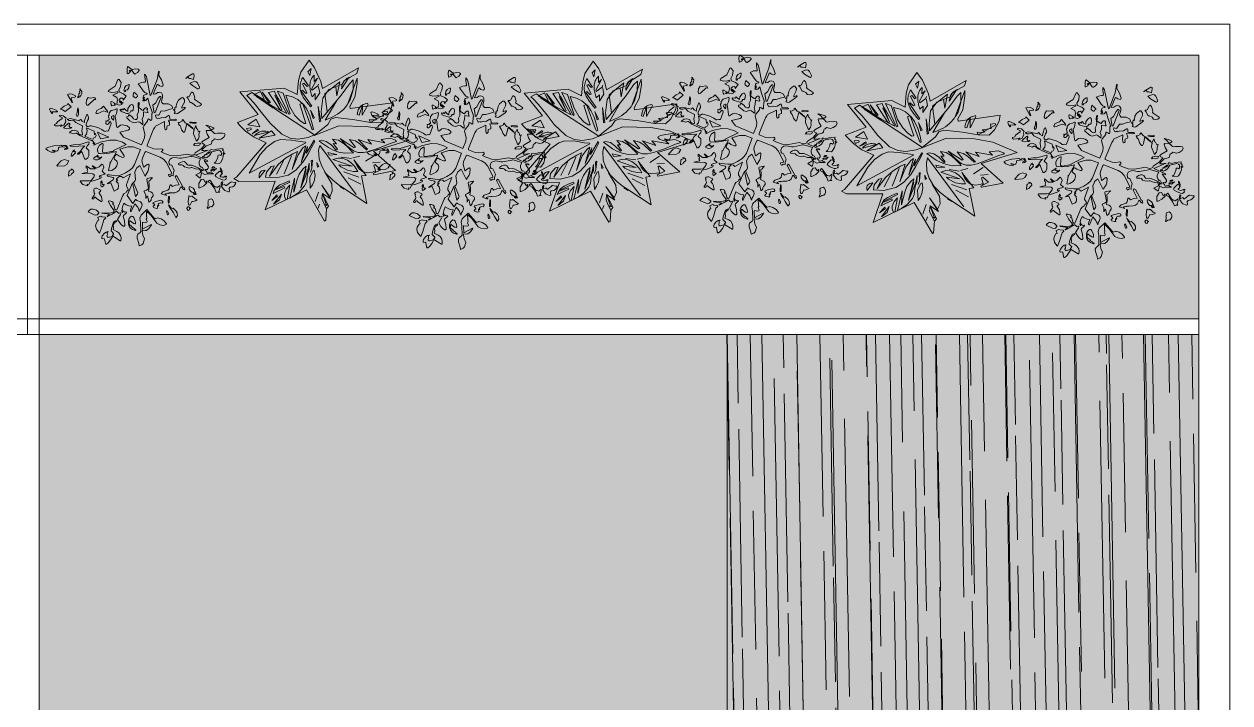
# Model space of a CAD drawing. Header units: millimetres. Extents: x 0 to 1313252738, y -131 to 560100888.
# Drawn here: x 1312686817 to 1312688335, y 560010739 to 560011593 of the extents above; entities that cross this region are included whole.
import ezdxf

# ---------------------------------------------------------------- set-up
doc = ezdxf.new("R2010")
doc.units = ezdxf.units.MM
doc.layers.get('0').update_dxf_attribs({"lineweight": 0})
for name, color, linetype, lineweight in [('002外周躯体', 7, 'Continuous', 13), ('003間仕切り', 7, 'Continuous', 13), ('009床', 7, 'Continuous', 5), ('010植栽', 92, 'Continuous', 0), ('棚(木)', 7, 'Continuous', 0)]:
    doc.layers.add(name, color=color, linetype=linetype, lineweight=lineweight)

# ---------------------------------------------------------------- blocks, each defined once
blk = doc.blocks.new('樹木平面（CAD素材.com）5dde948b')
at = {"color": 0, "linetype": 'ByBlock', "lineweight": -2}
for points in [[(-68.1, 520.8), (-53.5, 530.8), (-43.5, 542.3), (-43.3, 547.5), (-48.5, 552), (-68.1, 554.2), (-84.6, 549.4), (-90.4, 550), (-115.4, 568.8), (-118.8, 566.9), (-121.2, 552), (-120.1, 524.3), (-116.9, 522.6), (-103.4, 529.3), (-101.4, 534), (-107.7, 543.7), (-98.5, 538.6), (-96.9, 539.4), (-99.5, 545.9), (-89.4, 543.6), (-75.9, 523.2), (-70.9, 520.1), (-68, 520.8)], [(-0.1, 20.6), (-7.2, 15.6), (-22.4, -21.8), (-25, -38.3), (-15.6, -77.6), (-13, -79.7), (8, -62.5), (14.3, -61), (20.5, -66.6), (17.9, -94.5), (13.5, -107.4), (-1, -129), (-2.2, -137), (-7.1, -133.1), (-38.6, -69.6), (-59.8, -86.2), (-63.6, -97.4), (-71.9, -112.1), (-66.9, -158.6), (-70.9, -169.5), (-79.5, -177.9), (-51.5, -246.1), (-54.6, -254.5), (-66.1, -269.6), (-85, -180.8), (-85.6, -180), (-86.6, -180.4), (-121.3, -262), (-84.2, -313.1), (-67.4, -288.6), (-63.8, -288.4), (-58.1, -293.9), (-33.6, -302.8), (-25.7, -313.2), (-24.4, -325.4), (-29.9, -341.7), (-36.9, -350.3), (-39.9, -365.4), (-51.5, -338.3), (-71.6, -315), (-94, -365.2), (-95.3, -366.4), (-98.3, -365.7), (-99.5, -361.7), (-98.5, -354.7), (-90.5, -332), (-108.7, -329.9), (-127.4, -321.8), (-141.1, -311.9), (-150.6, -336.2), (-152.4, -347.8), (-150.1, -353.3), (-151.4, -355.2), (-154.1, -357), (-154.7, -362.6), (-151.7, -372.3), (-150.8, -372.2), (-151.1, -361.4), (-149.1, -360.7), (-140.4, -368.6), (-134.5, -369.9), (-126.5, -368.6), (-125.3, -371.4), (-129.9, -377.8), (-144.6, -390.4), (-146.1, -395.4), (-137.3, -426.1), (-136, -455.5), (-139.5, -460.4), (-145.7, -460), (-159.4, -449.5), (-168.7, -438.9), (-183.3, -416.2), (-164.2, -384.5), (-161.6, -375.9), (-163.6, -373.7), (-172.1, -377.1), (-175.4, -376.3), (-187.6, -365.5), (-191.1, -366), (-216.6, -381.7), (-244, -396.2), (-248.2, -397.9), (-249, -397), (-233.4, -383.2), (-280.8, -376.6), (-284.2, -375), (-283, -373.5), (-240.2, -375.9), (-222.6, -373.7), (-209.1, -369.5), (-203.2, -363.8), (-203.5, -361.6), (-228.4, -326.6), (-243.2, -297.9), (-232.4, -297), (-218.2, -300.7), (-211.5, -308.2), (-210.3, -313.6), (-211.9, -315.2), (-215.4, -316.2), (-215.4, -319), (-211.5, -321.4), (-206.9, -322), (-203.8, -329.4), (-199.9, -349.4), (-196.3, -355.6), (-192, -357.7), (-186.8, -355.5), (-148.4, -262.7), (-141.1, -252.1), (-127.4, -242.9), (-122.2, -234.5), (-113.5, -227.9), (-113.3, -220.7), (-125.2, -202.1), (-124.1, -190.4), (-98.9, -122.4), (-147.2, -148.8), (-156.4, -140.4), (-171.7, -139.2), (-186.2, -153), (-189.5, -158.9), (-188.2, -161.4), (-180.7, -160.7), (-190.7, -172.7), (-179.3, -183.5), (-176, -203.6), (-178, -217.4), (-184.9, -224.3), (-205.3, -233.6), (-226, -181.5), (-246.5, -186.6), (-247, -185.6), (-210.6, -162), (-206.3, -153.6), (-211.2, -147.1), (-239.2, -140.6), (-247.2, -136.9), (-249.6, -130.7), (-247.3, -128.7), (-233.4, -130.1), (-193.1, -135), (-172.7, -133.9), (-152.5, -128), (-130.4, -117.1), (-103.3, -100), (-86.9, -84.6), (-73.8, -63), (-35.3, 33.5), (-81.8, 51.1), (-117.2, 50.6), (-167.5, 35.6), (-145.8, 3.5), (-140.7, -6.3), (-139.9, -11.9), (-142.9, -15.6), (-150.6, -16.4), (-174.5, -7.7), (-187.1, 2.1), (-190.8, 2), (-194.6, -1.8), (-204.2, -20.3), (-204.8, -24), (-203, -27.1), (-186.4, -41.7), (-182.8, -55), (-186.8, -70.8), (-198.4, -86.6), (-220.1, -100.5), (-231.8, -104), (-240, -102.2), (-230.2, -54.7), (-232.4, -51.6), (-225.5, -45.5), (-190.9, 15.2), (-190.4, 21.6), (-236.8, 10.8), (-271.2, 7.2), (-292.8, 9.4), (-301.5, 7.3), (-306, 9.4), (-310.8, 25), (-310.6, 38.6), (-299, 61.4), (-280.7, 72), (-277.6, 71.8), (-276.2, 69.4), (-276.7, 49.1), (-279.6, 19.2), (-276.4, 13.9), (-267.5, 12.9), (-221.2, 21.4), (-211, 21.8), (-209.3, 26.8), (-127.4, 67.2), (-150.8, 81), (-190.7, 94.2), (-231.4, 95.1), (-293.9, 81.6), (-335.7, 61.9), (-328.7, 74.9), (-330.6, 76.4), (-337, 70.9), (-340.3, 72.2), (-336.9, 82.5), (-345, 92.6), (-353.2, 91.4), (-424.9, 124.2), (-446.2, 140.1), (-451.2, 140.2), (-463.1, 135.5), (-485.7, 142.1), (-493, 140.6), (-487.8, 148.1), (-474.8, 156.2), (-456.8, 158), (-441.2, 152.5), (-429.7, 133.3), (-412.3, 126.1), (-408.6, 127.9), (-407.5, 132.7), (-411.8, 155.1), (-410.8, 166.9), (-407.3, 179.3), (-408.8, 185.6), (-451.9, 207.2), (-463.2, 221.8), (-469.6, 223.7), (-483.9, 220.1), (-494.5, 220.9), (-505.7, 227.3), (-504.8, 229.4), (-485.2, 234), (-427, 219.7), (-424.6, 225.8), (-421.8, 228), (-418.3, 226.9), (-410.4, 216.1), (-396.1, 207.8), (-394.5, 221.9), (-383.2, 255.9), (-379.7, 260.1), (-375.7, 258.9), (-369.5, 240.4), (-370.1, 231.1), (-376, 220), (-384.8, 198.1), (-384.6, 188.2), (-377.4, 182.1), (-370.2, 182.4), (-360.2, 187.6), (-351.7, 187.6), (-308.5, 174.9), (-282.9, 162.4), (-268.4, 151.4), (-263.2, 150.6), (-251.8, 153.5), (-246.7, 152.5), (-240.7, 153.7), (-223.7, 201.2), (-225.9, 210.6), (-228.8, 213.7), (-232.5, 213.1), (-241.6, 200.2), (-248, 196.1), (-253.6, 196.5), (-257.4, 200.7), (-258.4, 206.8), (-255.1, 211.5), (-258.3, 216.2), (-257.4, 217.9), (-253.3, 218.3), (-245, 215.9), (-243.4, 216), (-243, 217), (-244.2, 221.1), (-243.6, 222.8), (-241.9, 224), (-236.8, 225.3), (-235.6, 227.2), (-236.1, 230.8), (-241, 245.2), (-240.9, 251.6), (-236.5, 258.4), (-236.9, 270.6), (-222.5, 284.4), (-202.9, 290.2), (-188.9, 296.1), (-186.8, 296.4), (-185.8, 295.7), (-184.7, 289.1), (-189.1, 266.4), (-196.9, 249.4), (-197.6, 245.6), (-195.1, 237), (-189, 186.5), (-186.6, 177.9), (-183.3, 176.3), (-163.9, 190.9), (-149.3, 193.3), (-121, 185.6), (-105.5, 174.2), (-104.5, 166.2), (-114.1, 159.2), (-168.5, 146.7), (-143.8, 113.4), (-27.2, 63.6), (-7.7, 110.3), (-5.7, 132.7), (-16.7, 177.9), (-12, 187.1), (11.5, 216.8), (10.4, 220.8), (11.2, 223.4), (14, 224.9), (11.8, 230.1), (16.3, 231.1), (24.2, 227.7), (31.9, 221.5), (36.2, 222.5), (37.8, 229.5), (38.7, 266.5), (42.2, 269.2), (41.6, 274.2), (24.3, 323.6), (13.7, 364), (0.7, 349.5), (-7.5, 347), (-17.1, 348.3), (-19.4, 350.8), (-17.6, 353.3), (-7.4, 354.7), (-7.3, 356.3), (-16, 361.3), (-18, 363.7), (-18, 368.6), (-14.4, 381.2), (-11.1, 385.3), (-6.3, 387.5), (5.6, 389.6), (7.6, 392.7), (4.6, 396.5), (-2.9, 398.8), (-7.4, 401.3), (-16.8, 411.3), (-41.9, 447.1), (-50.1, 456.5), (-27.1, 466.3), (-14.7, 468.2), (-6.2, 467.2), (-3.9, 469.1), (-3.1, 473.6), (-7.4, 501.7), (-7.8, 519.1), (3.4, 503.6), (6.3, 491.7), (28.5, 381.8), (32.7, 383.6), (72.1, 484.2), (81, 534.7), (85, 540), (83.7, 511.7), (100.7, 482.9), (111.4, 450.7), (109.3, 443.5), (104, 440.7), (88.7, 444.9), (77.1, 453.9), (73.1, 452.9), (47.7, 390.7), (64.3, 392.6), (76.1, 401.3), (86.7, 402.5), (100.9, 398.7), (108.3, 386.5), (108.3, 369.8), (101, 345.9), (103.4, 337.9), (111.4, 327.6), (143.5, 327.5), (165.1, 316.7), (173.2, 301.6), (171.1, 297.3), (144.1, 290.4), (119, 282), (99.6, 282.9), (83.9, 256), (78.3, 254.8), (65.9, 258.4), (62.9, 256.2), (62.1, 251.4), (68.3, 237.1), (73.8, 234.1), (84.2, 236.8), (87.3, 234.2), (102.5, 239.9), (116.7, 238.3), (125.7, 240.4), (147, 252.7), (151.1, 252.5), (153.2, 248.1), (154.8, 230.4), (159.8, 228.1), (191.2, 228.7), (197.1, 225.2), (196.1, 222.6), (186, 221.1), (147.7, 222.3), (146.3, 219.8), (152.2, 208.4), (153.4, 196.4), (151.8, 191.4), (136.6, 185.6), (135.5, 180.6), (136.2, 168.9), (132.3, 163.7), (127, 161.4), (123.7, 163.6), (120.6, 181.1), (121.1, 214.7), (61.7, 185.2), (58.5, 176.6), (49.9, 164.4), (8.3, 63), (8.3, 55.2), (52.1, 37.7), (75.1, 35.9), (103.4, 39.2), (109.7, 34.3), (109.1, 27.5), (99.3, 18.8), (116.2, 9.8), (157.3, -4.5), (197.4, -6.9), (269.7, 4.5), (291, -2.4), (305.2, -1.6), (315.4, 3.6), (317.5, 12.7), (356.4, 38.6), (379.6, 64.8), (362.4, 74.2), (360.9, 80.5), (366.7, 87.3), (408.3, 111.4), (394.8, 132), (388.4, 153.4), (391.9, 157.1), (421.8, 157), (430.6, 150.4), (441.7, 137.7), (447.8, 137.2), (461.6, 139.8), (487, 138.5), (493, 139.7), (506.7, 137.5), (511.2, 127.9), (503.3, 112.8), (485.5, 101.1), (468.7, 95.7), (443.4, 102.5), (435.1, 93.5), (428.6, 91.6), (425.4, 86.2), (422.7, 70.9), (414.8, 65.4), (389.2, 58.8), (362.3, 33.7), (361.3, 27.8), (374.5, 27.5), (401.9, 30.7), (320.9, -3.1), (397.9, -37.7), (399.4, -40.7), (395.7, -42.3), (376, -37), (403, -78.4), (402.5, -86.2), (394.7, -95.4), (383.3, -94), (379.9, -97.3), (390.6, -106.1), (395.3, -115.9), (402, -115.6), (415.3, -110.9), (420, -114), (423.2, -117.7), (429.9, -118.4), (435.2, -122.7), (422.1, -123.5), (398, -123.4), (380.9, -126.9), (360.2, -116.9), (357.7, -118.2), (357.1, -128.2), (350.2, -150.1), (321.5, -129.3), (348.3, -116), (356.9, -108), (360.7, -101.1), (358.9, -96.9), (356.7, -97.2), (356.4, -98.3), (357.2, -101.7), (356.3, -104.6), (353.4, -105.9), (350.5, -104.3), (347, -95.8), (343.8, -92.4), (339.2, -91.1), (326.8, -92.2), (319.8, -91.2), (297, -82.6), (292.2, -82.2), (280.4, -85.2), (264.6, -82.3), (249.6, -77.3), (241.4, -68.5), (232.2, -65.2), (213, -64.4), (209.4, -61.4), (211.1, -56.8), (223.8, -48.9), (234.9, -44.6), (246.8, -44.2), (256.4, -49), (268.2, -65.3), (274.2, -66.5), (294.2, -65.9), (303.9, -68), (346.8, -87.7), (366.8, -99.8), (367.7, -102.3), (366.9, -104.3), (368.6, -103.2), (370, -101.3), (371.3, -96), (364.7, -82.3), (355.8, -79.4), (348.3, -70.3), (343.5, -57.9), (343.5, -46), (353, -26.9), (311.2, -13.3), (294.4, -10), (287.3, -10.7), (229.5, -22), (216.4, -22.5), (186, -16.5), (168.6, -19.2), (155.7, -27.5), (149.2, -44), (151.2, -59.2), (155.3, -64.4), (166.5, -67.3), (182, -102.1), (176.2, -122.2), (175.5, -136.6), (165.7, -133.8), (154.4, -140), (149.6, -139.5), (145.4, -130.2), (147.3, -126.6), (163.9, -123.8), (164.7, -114), (131.4, -47.8), (113.6, -28.5), (92.3, -15.7), (-0.2, 20.5)], [(257.2, 492.3), (269.4, 501.9), (301.7, 521.2), (306.8, 521.9), (310.3, 519.4), (311.3, 510.8), (306.9, 485.6), (288.5, 491.5), (278.5, 491.1), (276.6, 491.9), (274.5, 499), (273.2, 500), (258, 490.8), (257.2, 492.3)], [(283.7, 462.1), (300.9, 446.3), (332.5, 426.1), (338.3, 424.4), (344.6, 428.1), (345.3, 436.5), (333.7, 462.9), (325, 470.9), (314.7, 473.7), (283.7, 462.1)], [(-481.1, 309.3), (-519, 279.2), (-537.1, 290.3), (-547.9, 292.7), (-548.2, 295.6), (-526.8, 312.7), (-506.7, 321.7), (-503.8, 330.8), (-481.2, 309.4)], [(-372.4, 320.3), (-333.1, 356.7), (-321.6, 355.8), (-329.3, 367.7), (-337.9, 369.5), (-356.3, 365.8), (-371.1, 368.7), (-381.7, 351.4), (-384.3, 330.4), (-379.7, 319.9), (-372.7, 320.1)], [(204.6, 265.8), (245.9, 294.5), (254.6, 304.9), (250.9, 307.9), (231.3, 300.2), (232.7, 309.2), (248.3, 339.2), (249.6, 353.2), (238.7, 368.2), (230.5, 367.8), (209.4, 351.3), (199.6, 333.5), (196.1, 315.2), (193.1, 311.4), (197.2, 306.9), (187, 304.1), (187, 291.3), (185.8, 289.5), (178.8, 292.7), (188, 276.4), (181.6, 266.8), (198.5, 263.2), (205.1, 266.1)], [(324.9, 206.4), (323.4, 209), (293.8, 211.1), (286.3, 209.6), (283.5, 208.1), (283.5, 206.9), (286.4, 205.7), (301.2, 203.6), (322.2, 204.2), (324.9, 206.3)], [(326.2, 87.9), (307, 134.6), (307.1, 143.7), (310.5, 158.4), (306.1, 165.1), (312.8, 167.9), (322.7, 188.3), (327.5, 168.7), (332.6, 166), (340.3, 148.6), (348.5, 151.5), (348.8, 150.6), (342.5, 132.6), (344.1, 118.5), (339.9, 102.5), (326.3, 87.7)], [(-570, -73.5), (-524.8, -70.1), (-509.5, -61.7), (-496.9, -39.1), (-525.9, -30.1), (-546.5, -38.6), (-574.8, -69), (-570.2, -73.2)], [(428.1, -85.5), (436.7, -85.5), (442.8, -83.5), (444.1, -81.9), (443.1, -78.9), (438.8, -77.4), (432.8, -78.2), (427.9, -81.1), (425, -84.5), (428, -85.5)], [(98.2, -250.7), (127.4, -259.6), (132.8, -260.3), (133.5, -259), (125.5, -254.3), (125.3, -252.6), (128.3, -250.7), (138.8, -247), (145.3, -246.6), (148.1, -248.6), (151.9, -245.9), (162.2, -244.8), (186.5, -244.2), (202.7, -238.9), (215, -230.2), (224, -209.4), (226.7, -207.1), (230, -208.3), (242.4, -224.1), (246, -226.3), (247.8, -226.2), (250.4, -221.4), (247, -210), (239.1, -205.6), (202.6, -139), (195.9, -134.5), (188.4, -142.2), (215.2, -193.4), (191.4, -196.8), (171.5, -205.1), (160.6, -193.9), (157.3, -193.7), (154.5, -197.2), (149.6, -218.8), (142.4, -227.1), (110.3, -238), (98.1, -250.7)], [(449.8, -129.4), (447.7, -134.4), (453.1, -142.1), (467.5, -151.4), (493.2, -161.6), (504, -163.1), (514.7, -158.4), (518.5, -152.8), (514.6, -143), (522.7, -140.4), (522.4, -139.2), (518, -136.7), (510.7, -138.6), (502.8, -143.4), (495, -145.1), (482.8, -141.2), (479.3, -137.8), (479.2, -135), (487.3, -128), (494.4, -115.6), (489.6, -118.7), (487.3, -117.7), (488, -112.7), (491.2, -105.9), (484.3, -86.3), (479.8, -84.7), (480.4, -91.8), (483.7, -101.9), (483.4, -107.1), (480.9, -109.1), (473.9, -105.4), (449.7, -129.3)], [(60.9, -412.4), (57.6, -411), (53.4, -407.4), (6.7, -353.5), (-31.1, -388.6), (-38.1, -408.4), (-33.6, -434.7), (-32.5, -494), (-37.3, -501.5), (-50.7, -511.7), (-55.7, -523.2), (-55.3, -537.8), (-44.2, -571.2), (-42.3, -586.3), (-25.1, -579.3), (-17.5, -571), (-9.3, -541.8), (-19.2, -518.8), (-23.9, -492), (-20.3, -486.1), (-5.2, -488.2), (4.9, -487), (21.5, -473.3), (36.5, -452.4), (34.7, -449.5), (-21.8, -480), (-22.5, -437.6), (-20.6, -434), (0.5, -436.6), (5.8, -434.1), (7.9, -429.9), (2.7, -414.3), (5.9, -407.6), (3.7, -396.5), (3.2, -362.3), (32.1, -390.1), (70.3, -441.5), (89.4, -450.4), (111, -454.7), (131.7, -449.2), (133.2, -445.9), (118, -426.5), (97.8, -413), (75.7, -406.7), (60.9, -412.4)]]:
    blk.add_lwpolyline(points, dxfattribs=at)
for points in [[(-170.7, 341.8), (-172.1, 354.4), (-162.5, 364.2), (-150.1, 365.6), (-145.6, 360.8), (-145.6, 352.8), (-127.1, 378.4), (-143.1, 392.3), (-170, 403.5), (-174.6, 417.4), (-162.7, 439.8), (-158.6, 466.8), (-171.8, 484.3), (-179.6, 485), (-198.8, 441.4), (-237.4, 417.2), (-242.6, 408.1), (-220.7, 400.5), (-195.6, 402.6), (-181.4, 407.8), (-180.3, 400.1), (-212.7, 383.6), (-187.6, 369.9), (-182.8, 353.7), (-187.8, 323.3), (-170, 318.8), (-153.8, 324.7), (-154.7, 328.3)], [(-471.9, 337.7), (-481.9, 365.5), (-479, 369.1), (-458.5, 372), (-454.5, 373.5), (-454.5, 379.5), (-474.3, 390.9), (-493.3, 393.3), (-504.3, 387.8), (-475.1, 336.8)], [(-413.2, 408.4), (-413.4, 395.5), (-418.9, 382.7), (-426.6, 374.3), (-438.8, 367.6), (-438.2, 373.9), (-432.6, 381), (-432.9, 392.1), (-426.2, 399), (-426.9, 410.4), (-423.3, 411.9), (-426, 425.5)], [(-114.5, 451.9), (-128.1, 443.8), (-136.9, 430.7), (-140, 417.2), (-139.3, 409.2), (-137.4, 406.5), (-131.9, 408), (-130.2, 412.9), (-131.9, 416.3), (-117.4, 419.2), (-109.1, 431.9), (-107.9, 451), (-109.2, 453)], [(-82.5, 383.9), (-81.4, 377.5), (-77.4, 372.6), (-67.1, 366.8), (-62.6, 366.8), (-60.9, 372.1), (-52.9, 376.6), (-52.9, 381), (-58.4, 388.4), (-77.6, 404.4)], [(269.9, 364.9), (285.4, 336), (292.1, 336.8), (310.3, 327.3), (320.1, 315.7), (330.8, 312.2), (347.2, 315.2), (358.1, 323.3), (356.7, 327.8), (317.7, 353.2), (312.9, 359.1), (315.3, 368.1), (306.6, 396.2), (298.3, 404.1), (294.5, 403.2), (279, 375.6), (274.8, 373.1), (265.3, 373.7), (264.9, 368.6)], [(-315.4, 285.3), (-299.9, 294.4), (-287.4, 298.7), (-274, 312.5), (-248.1, 282.1), (-246.8, 277.7), (-248.9, 275.2), (-270.1, 282.7), (-308.9, 266.9), (-318.9, 265.8), (-323, 269)], [(-223.9, 322.9), (-218.2, 316.3), (-207.1, 320.6), (-201.3, 318.7), (-197.5, 320.9), (-196, 328.7), (-199, 330), (-203.1, 325.2), (-204.8, 334), (-219, 342.5), (-225.1, 342), (-226, 336.5)], [(-164.6, 339.8), (-146, 331.9), (-164.6, 348.4), (-166.1, 345.8)], [(-123.1, 266.8), (-115.4, 266.3), (-103, 271.1), (-95.9, 282.7), (-86.9, 283), (-82.8, 287.8), (-80.3, 309), (-82.7, 318.2), (-86, 322.5), (-92.3, 323.8), (-100.2, 320), (-115.9, 299.1), (-116.9, 282.2), (-118.7, 281.7), (-129.1, 288), (-139.6, 299.2), (-141.8, 297.3), (-143.6, 291), (-145.6, 290.2), (-149.8, 293.6), (-152.8, 293.2), (-156.5, 290.2), (-165.8, 293), (-165.2, 288.6), (-159.8, 280.2), (-152.7, 276.2)], [(-123.4, 237.5), (-123.5, 245.6), (-111.4, 248.9), (-110, 251.8), (-111.9, 257), (-110.8, 258.4), (-107.1, 257.8), (-89.9, 246.1), (-80.1, 232.5), (-68, 227.7), (-60.5, 228.5), (-55.1, 233), (-53.7, 240.3), (-56.3, 258.4), (-46.9, 276.2), (-46.7, 290.5), (-49.7, 315.1), (-48.6, 334.4), (-46.1, 338), (-44, 337.9), (-42.3, 336), (-45.7, 304.3), (-23.7, 288.6), (-17.6, 286.5), (-9, 299.4), (-1.8, 303.3), (5.1, 303.3), (9.7, 299.2), (10.3, 293.5), (7.3, 290.7), (14.2, 272.9), (7.9, 271.8), (-15.4, 277.3), (-16.1, 250.8), (-23.3, 228.6), (-18.8, 211), (-19.3, 195.4), (-21.7, 194.7), (-24.5, 196.4), (-39.7, 210.2), (-48.9, 213.3), (-75.8, 206), (-89.1, 210.3), (-102.5, 219.4)], [(-14.3, 363.4), (-12.8, 361.9), (-11.3, 362.3), (-9.6, 367.2), (-10.3, 370), (-12.8, 370.1), (-15.2, 367.9), (-15.4, 366.2)], [(53.3, 270.5), (59.9, 272.3), (99.3, 371.5), (97.1, 376.5), (90.2, 376.5), (79.1, 364.3), (62.1, 332.2), (45.5, 318.9)], [(-614.9, 279.3), (-603.7, 266), (-601.6, 266.6), (-602.1, 269.6), (-605.8, 276.9), (-584.5, 277.6), (-573.2, 276.1), (-569.4, 277.6), (-568.8, 280.3), (-571, 280.5), (-575.2, 279.9), (-578.7, 287.1), (-609.6, 299.8), (-617.6, 299), (-620.2, 295.3)], [(-550, 181.9), (-529.2, 191.1), (-515.2, 213), (-517.7, 227.6), (-514.2, 235.7), (-532, 251.7), (-550.9, 256.3), (-557, 253.2), (-556.7, 248.8), (-539.4, 241.3), (-540.4, 234), (-569.3, 211.8), (-575.2, 201.4), (-589.7, 196.3), (-589.5, 190.6), (-582.8, 186.5), (-563.7, 187.1), (-546.3, 193.4), (-542.3, 192), (-542.3, 189.3)], [(-443.9, 249), (-438.9, 249.4), (-435, 261.1), (-433.9, 289.4), (-438.7, 301.8), (-442.3, 270.7), (-449, 258.6)], [(-220.9, 245.9), (-222.3, 241.6), (-220.7, 236.3), (-208, 222.5), (-205.7, 227.1), (-205.9, 251.4), (-208.8, 252.5)], [(-525.6, 179.1), (-530, 172.8), (-509.8, 167.9), (-483.6, 171), (-477.6, 174.8), (-479, 176.9), (-488.7, 174.9), (-497, 185.6), (-490.9, 196.1), (-490.9, 201.3), (-494.5, 204.8), (-498.5, 202.8)], [(-378.5, 153.5), (-381.7, 134), (-394, 119.2), (-353.8, 103), (-338.9, 100.7), (-335.5, 108.5), (-326.4, 111.4), (-320.7, 123.5), (-325.9, 138.8), (-330.3, 128.6), (-332.8, 152.8), (-382.8, 174.5)], [(300.4, 169.8), (264.5, 200), (254.2, 158.7), (249.5, 144.9), (242.8, 145.3), (229.2, 161.6), (222.4, 186), (217.4, 189.6), (211, 200.4), (208.7, 208.5), (217.5, 207.8), (234.3, 215.8), (233.6, 224.3), (238.1, 226.6), (254.2, 206.5), (268.7, 200.3), (302.1, 171.9), (302.4, 170)], [(438.6, 169.5), (437.9, 174), (421.4, 181.1), (391.9, 190.1), (387.7, 189.3), (405.4, 177.6), (416.4, 164.4), (422.5, 161.1), (428.5, 162.1)], [(-413.6, 21.8), (-395.8, -23.4), (-391.1, -28.2), (-384.9, -28), (-374.9, -20), (-367, -5.9), (-368, 28.2), (-384.5, 44.9), (-375.4, 60.7), (-367.7, 68.5), (-365.1, 80.6), (-369.2, 83.8), (-432, 64.8), (-456.5, 66.1), (-489.2, 60.9), (-483.4, 55.3), (-469.5, 53.9), (-396.3, 58.1), (-395.4, 56.2), (-409.2, 43.4), (-420.7, 23.7), (-439.5, 5.3), (-438.2, 2), (-432.3, 3.8)], [(-310.8, 146.4), (-238.2, 113.3), (-292.8, 103.4)], [(-626.1, 49.5), (-593.7, 57.4), (-547.6, 62.4), (-537.6, 55.6), (-532.2, 59.5), (-513.4, 60.8), (-508.4, 57.4), (-504, 45), (-501.5, 43), (-511.3, 36.5), (-521.4, 34.3), (-525, 37.3), (-511.1, 44.1), (-510.1, 49.9), (-513.8, 54.8), (-521.4, 51.9), (-558.1, 49.6), (-562.8, 45.7), (-563.1, 36.7), (-567, 27.7), (-574, 22.9), (-599.7, 30), (-601, 28.2), (-597.3, 24.5), (-585.9, 21.7), (-583.8, 19.4), (-588.2, 16.2), (-610.9, 18), (-632.6, 27.1), (-644, 37.7), (-642.9, 42.5)], [(-479.1, 6.4), (-480.8, -8.7), (-475.1, -9.8), (-453.7, 11.6), (-457.9, 12.5), (-454, 19.8), (-455.6, 21.8), (-464.3, 21.9), (-465.4, 24.4), (-460.8, 31.3), (-469.4, 27.3)], [(332.4, 75.7), (349.6, 74.9), (351.8, 71.8), (348.2, 63.5), (335.6, 58.4), (313.2, 60.6), (311.1, 59.2), (307.2, 62.9), (315.1, 71.9)], [(440.8, -53.4), (472.2, -55.6), (480.3, -51.1), (493.7, -27.9), (499.1, -10), (498, -1.5), (502.9, 3.7), (511.1, 7.8), (496.1, 8.6), (503.4, 14.7), (503.4, 21.1), (500.3, 26.5), (495.2, 27.1), (494.7, 29.4), (498.6, 37.1), (497.2, 40.4), (458.6, 35.5), (437.1, 29.3), (425.5, 33.1), (417.5, 32.6), (413.1, 29.9), (414.1, 22.6), (412.1, 17.2), (406.1, 9.7), (402.7, 7.5), (401.5, 8.5), (406.2, 18.3), (390.7, 5.6), (395.3, 0.5), (395.3, -0.4), (384.4, 2.5), (380.9, 1.9), (379.8, 0.1), (381.5, -3.4), (376.2, -7.1), (364.4, -11.9), (363.9, -16), (368.6, -15.5), (372.7, -12.8), (381.5, -20.1), (395.5, -16.7), (410.7, -5.4), (425.7, 19.5), (469, 28.8), (479.9, 25.4), (486.4, 18.5), (488.1, 1.8), (485.6, -3.5), (482.6, -4.6), (477.2, -0.9), (466.3, -1.6), (464.6, -6.2), (464.4, -16.9), (450.2, -45.6)], [(-367.7, -167.2), (-353.1, -164.7), (-335.7, -143.9), (-331.6, -130.4), (-341.2, -122.6), (-412.4, -121), (-373.4, -112.4), (-379.3, -103), (-376.1, -95), (-378.6, -83.6), (-383.9, -85.4), (-383.9, -70.6), (-356.5, -90.9), (-326.3, -90.7), (-345.1, -70.8), (-342.3, -70.1), (-320.9, -86.8), (-301, -78.1), (-282.9, -59.8), (-277.5, -62.1), (-270.2, -80.4), (-280.9, -106.4), (-261.5, -123.8), (-295.3, -133.8), (-300.5, -144.3), (-286.8, -142.3), (-290.7, -150.5), (-331.1, -166.5), (-357.9, -173.1), (-366.8, -191.9), (-378, -190), (-374.7, -199.8), (-405.9, -192.4), (-423.2, -172.8), (-421.8, -167)], [(-302.9, -15.1), (-301.1, -29.4), (-311.6, -32.3), (-324.9, -31.6), (-335.5, -27.3), (-335.4, -19.9), (-307, -1.5), (-314.1, -14.2), (-313.6, -16.2), (-305.9, -13.7)], [(-295.8, -25.1), (-284.2, -13.2), (-299.2, -18.8), (-299.1, -21.6)], [(-466.7, -100.6), (-464.9, -110.7), (-470.1, -117.1), (-478.2, -123.7), (-481.3, -129.2), (-498.8, -138.4), (-496.6, -109.5), (-491.7, -103.3), (-481.1, -99.2), (-481.9, -96.7), (-484, -93.1), (-481.5, -91.9), (-477.1, -92.8)], [(5.8, -158.9), (16.5, -214), (14, -220.3), (3.2, -227.2), (-11.3, -233.1), (-10, -238.7), (-0.4, -257.1), (-0.4, -281.5), (7.7, -266.7), (10.4, -265.6), (15.4, -282.1), (18.9, -304.6), (24, -304), (33.5, -293.2), (33.4, -286), (37.2, -277.9), (46.7, -264.8), (47.5, -255.1), (42.2, -246.5), (31.2, -239.7), (17.1, -234), (21.7, -209.8), (21.3, -196.4), (18.7, -172), (20.6, -167.7), (28.5, -163.6), (36.3, -152.3), (41.2, -151.5), (42.1, -149), (39.2, -146.5), (8.3, -152.6)], [(454.6, -88.5), (440.4, -101.3), (437.2, -102.8), (434.9, -103.1), (428.2, -100.6), (426, -101.6), (422.2, -104.7), (420.4, -104.5), (419.3, -99.7), (421.1, -96.2), (424.8, -94.8), (439, -94)], [(-288.5, -300.7), (-283.8, -301.1), (-281.7, -297.5), (-286.8, -268.4), (-291.8, -259.6), (-301.9, -247.8), (-300.8, -243), (-291.4, -234.4), (-290.2, -230.3), (-292.2, -227.1), (-300.9, -224.6), (-315.4, -216), (-324.8, -216), (-332.9, -219), (-336.3, -224.1), (-336.3, -228.2), (-334.8, -231.9), (-333.2, -234.3), (-334.6, -239.9), (-333.1, -245.1), (-329.7, -251.1), (-330, -255.2), (-332.3, -259.7), (-346, -278.9), (-346.1, -280.8), (-343.5, -283.6), (-339.1, -284.5), (-335.3, -283.3), (-333, -276.3), (-329.3, -273.2), (-324.9, -273.1), (-317.8, -280.9)], [(-286.3, -169.8), (-289.4, -176.5), (-290.5, -181.9), (-290.4, -184.3), (-288.2, -188.3), (-290, -193.8), (-289.6, -200.3), (-287.1, -205.2), (-284.8, -206.3), (-281.6, -205.7), (-271.9, -198.4), (-268.8, -193.5), (-269.7, -191.3), (-275.2, -191.6), (-277.7, -190.7), (-279.9, -188.9), (-282.2, -185.3), (-283.4, -181.5), (-283.1, -180.1), (-281.2, -179.3), (-280.6, -177.9), (-281.1, -175.3), (-283.8, -169.3), (-285.1, -168.7)], [(278.5, -209.9), (280.1, -221.3), (288.7, -234.1), (296.2, -241.2), (309.7, -242.4), (313.7, -244.8), (318.6, -250.1), (317.5, -252.2), (304.3, -246.2), (307, -253), (314.4, -256.9), (323.9, -255.2), (318.3, -236), (315.5, -235.6), (313.1, -237), (313.1, -225.7), (304, -215), (287.7, -205.4), (280.6, -204.8)], [(341.8, -184.5), (341, -213.7), (349, -213.4), (374, -201), (393.7, -181), (392, -168.9), (389.5, -169), (389.2, -175.8), (386.6, -178.3), (382, -176.2), (370.7, -158.1), (356.5, -159.1)], [(404.3, -176.4), (419.5, -184.8), (444.5, -219.6), (454, -243.9), (463.6, -240.4), (476.3, -240.1), (471.4, -235.5), (478.3, -207.6), (476.6, -198.3), (462.2, -210.7), (452.3, -206.4), (445.6, -207.4), (435.4, -197.5), (416.8, -168.1), (411.4, -162.6), (401.9, -170.5)], [(532, -239.3), (537.8, -237.7), (539.2, -235.2), (537.1, -215.4), (542.7, -209.3), (559.7, -205.9), (569.5, -199.5), (578.8, -187.5), (580.7, -181.6), (578.8, -178.7), (571.2, -179.3), (552.8, -175.3), (548.6, -175.6), (540.9, -181), (520, -198.3), (515.9, -198.3), (510.1, -192.8), (505.3, -192.5), (494.6, -196.6), (491.7, -195.8), (491.2, -193), (495.5, -179.3), (494.9, -174.8), (492.4, -173.8), (489, -175.9), (486.2, -182.8), (485.5, -192.1), (488.6, -204.3), (502.5, -224.1), (509.5, -230.4)], [(70.6, -298.5), (96.8, -292.7), (106.1, -295.8), (109.1, -301.9), (108.6, -307.5), (104.9, -311.3), (92.5, -310.4), (83.3, -313.6), (80, -318.2), (82.9, -326.8), (80, -331.7), (79.3, -325.9), (76.9, -325.1), (74.2, -329.4), (75, -339.2), (77.6, -344.1), (67.8, -345.5), (49.6, -340.4), (46.2, -336), (46.6, -330.8), (55.1, -325.5), (57.1, -322.2), (54.2, -318.3), (45.8, -311), (47.1, -306.8)], [(147.7, -311.2), (150.4, -307.5), (151.6, -271.3), (149.4, -267.9), (147.2, -267.9), (145.5, -269.9), (143.2, -302), (145.2, -310.8)], [(273, -302.7), (275, -318.4), (279.9, -324.4), (286.2, -322.8), (296.7, -300.4), (303.1, -301.3), (320, -296.3), (331.5, -290.3), (318, -283.7), (299.5, -267.6), (293.9, -265.8), (288.6, -268.6), (279.8, -264.7), (277.5, -265.9)], [(398.9, -345.1), (412.7, -336.1), (420.5, -333.7), (426.2, -334.7), (432.3, -327.7), (437.3, -317.2), (437, -303.1), (429.5, -288.2), (421.3, -283), (404.3, -289.6), (400.7, -295.3), (402.7, -304.5), (401.7, -307.7), (398.9, -311), (402.1, -318.5), (401.5, -326.5), (396, -342.3), (396.5, -344.6)], [(-332.4, -386.6), (-321.5, -388.9), (-312.9, -386.7), (-303.3, -377.2), (-303.4, -372), (-318.9, -357.3), (-339.8, -350), (-353.6, -351.1), (-363.5, -356.7), (-372.8, -367.8)], [(133.3, -363.4), (138.8, -387.1), (142.4, -387.8), (147, -385), (147.1, -379.5), (139.2, -362.9), (135.5, -360.5)], [(195.4, -403.9), (203.4, -391.4), (202.6, -373.9), (195.9, -362.5), (176.9, -345), (169.1, -346.1), (165.5, -344.2), (148.4, -324.3), (145.4, -322), (153.3, -339.1), (165.7, -354.1), (177.5, -374.7), (193.2, -403.3)], [(270.7, -355.9), (276.9, -358), (280.2, -355.3), (281.6, -349.7), (289.2, -343.8), (282.6, -342.2), (276.3, -335.6), (269.7, -335.8), (265.5, -340.5), (264.7, -345.5)], [(-285.4, -471.1), (-270.2, -418.7), (-257.4, -407.3), (-261.1, -401.2), (-283.8, -399.1), (-290.2, -395.3), (-306.8, -401.6), (-308.7, -404.6), (-302.3, -421.8), (-309, -423.7), (-321.1, -442.7), (-323.7, -458.7), (-318.9, -478.5), (-312.3, -488.6), (-298.9, -504.1)], [(-214.5, -523.2), (-166.2, -553.7), (-161.6, -553.7), (-160, -535.3), (-162.6, -520.1), (-173.7, -502.6), (-186.5, -493.7), (-211.5, -482.3), (-209.1, -468.4), (-210.4, -454.3), (-202.1, -437.5), (-190.3, -429.3), (-188.1, -425.1), (-190.8, -422.6), (-204.2, -428.9), (-211.6, -441.3), (-222.2, -474.2), (-224.3, -490), (-207.7, -507.3), (-208.3, -511.8), (-215.2, -519.2)], [(-83.9, -397.2), (-77.3, -404.8), (-67.9, -428), (-66.9, -437.3), (-67.6, -443.2), (-69, -444.9), (-71.5, -445.3), (-78.3, -443.2), (-89, -437), (-101.8, -426), (-104.4, -424.9), (-106, -426.2), (-107.6, -431.4), (-107.6, -440.2), (-104.9, -449), (-101, -454.9), (-93.9, -458.8), (-85.5, -469.6), (-74.3, -475.3), (-72.8, -476.8), (-71.9, -480.3), (-64.8, -485.3), (-63.7, -486.5), (-65, -488.6), (-67.6, -488.8), (-87.1, -480.9), (-99.4, -472.4), (-108.1, -460.7), (-112.5, -446.1), (-112.8, -428), (-109.2, -414.7), (-101.3, -403), (-92.3, -396.3)], [(-215.7, -529.1), (-227.7, -548.8), (-242.2, -567.8), (-253.9, -576.5), (-257.5, -575.8), (-260.9, -569.7), (-265.6, -542.8), (-268.9, -540.4), (-279.6, -542.4), (-283.7, -539.3), (-284.2, -532.5), (-280.8, -521.9), (-267.4, -505), (-256.3, -497.6), (-244.3, -494.4), (-242.7, -494.9), (-248.5, -500.1), (-249.9, -503.9), (-248.1, -514.6), (-251.8, -521.5), (-250.1, -527.1), (-245.7, -531.2), (-240.4, -532), (-218.6, -525.6)]]:
    blk.add_lwpolyline(points, close=True, dxfattribs=at)
blk = doc.blocks.new('樹木平面（CAD素材.com）463e85fd')
at = {"color": 0, "linetype": 'ByBlock', "lineweight": -2}
for p, q in [((-141, 273.6), (-183.1, 284.7)), ((-183.1, 284.7), (-157.3, 208.4)), ((-106.5, 256.7), (-141, 273.6)), ((-68.3, 223.1), (-106.5, 256.7)), ((-157.3, 208.4), (-124.7, 153.3)), ((-93.2, 225.9), (-76, 231.8)), ((-53.5, 101.8), (-93.2, 225.9)), ((-76, 231.8), (-18.6, 73.7)), ((-48.3, 194.4), (-68.3, 223.1)), ((-28.1, 150.1), (-48.3, 194.4)), ((-124.7, 153.3), (-93.8, 121.3)), ((-93.8, 121.3), (-66.1, 100.7)), ((-66.1, 100.7), (-53.5, 101.8)), ((-13, 100), (-28.1, 150.1)), ((-4.6, 64.1), (-13, 100)), ((-18.6, 73.7), (-12.8, 60.1)), ((-12.8, 60.1), (-4.6, 64.1))]:
    blk.add_line(p, q, dxfattribs=at)
for points in [[(64.9, -208.4), (112.9, -287.2), (115.9, -335.2), (100.4, -369.8), (48.2, -296.1), (105.2, -384.4), (52, -348.7), (49.1, -382.1), (61.3, -411.5), (79.6, -447.9), (74.6, -522), (66.7, -526.7), (-50.7, -326.8), (-316, -455.3), (-251.9, -270.7), (-486.8, -271.8), (-519.5, -253.1), (-500.3, -243.8), (-310.6, -22.7), (-388.4, 13.2), (-442.8, 52.7), (-479.2, 88.8), (-495.2, 107.6), (-361, 159.2), (-479.5, 305), (-194.9, 330.2), (-109.3, 288.3), (-101.7, 378.1), (-87, 431.6), (-33.7, 510.7), (2.2, 461.5), (41.5, 372.9), (52.3, 327.1), (284.7, 460.1), (273.5, 425), (231.3, 400.6), (195.3, 379), (180.7, 354.6), (94.3, 320.1), (55.5, 264.7), (45.2, 178.2), (48.9, 138.8), (49.1, 134.4), (173.5, 284.3), (226.2, 358.2), (250.8, 382.3), (250.1, 318.4), (232.2, 254.7), (214.5, 224.9), (275.7, 394.3), (276.6, 359.5), (262, 270.5), (229.8, 211.5), (231.9, 197.7), (504.3, 235.4), (496.6, 196.2), (467.1, 140.4), (432, 106.9), (362.7, 108.9), (261, 126.4), (139.9, 139.6), (107.5, 128.6), (86.7, 96.2), (-1.6, 24.9), (158.1, 87.6), (337.6, 83.1), (456.9, 62.4)], [(-23.3, 208.6), (-15, 212.6), (-83.8, 312.3), (-75.5, 316.3), (-55.2, 295.5), (-46.9, 299.5), (-75, 357.5), (-66.7, 361.6), (-46.4, 340.7), (-38.1, 344.7), (-74.5, 398.7), (-79.2, 389.1), (-83.1, 379.8), (-86.2, 370.8), (-88.6, 362.1), (-90.3, 353.6), (-91.3, 345.4), (-91.7, 337.4), (-91.5, 329.6), (-90.7, 322), (-89.3, 314.5), (-87.4, 307.2), (-85.1, 300), (-82.2, 292.9), (-79, 285.9), (-75.3, 279), (-71.3, 272.1), (-66.9, 265.2), (-62.2, 258.3), (-57.3, 251.4), (-52, 244.5), (-46.6, 237.5), (-41, 230.4), (-35.2, 223.2), (-29.3, 216), (-23.3, 208.6)], [(-29, 410.5), (-20.2, 455.7), (-41.1, 435.4), (-29, 410.5)], [(-14.3, 274.4), (6.6, 294.7), (6.1, 253.5), (35.5, 298.5), (27.7, 335.6), (23.7, 343.9), (-13.7, 315.6), (-17.8, 323.9), (20.2, 393.4), (-0.7, 373.1), (-0.1, 414.3), (-6.6, 407.1), (-12.1, 399.7), (-16.8, 392.1), (-20.5, 384.4), (-23.4, 376.6), (-25.6, 368.6), (-27, 360.5), (-27.8, 352.3), (-28, 343.9), (-27.7, 335.5), (-26.8, 327), (-25.6, 318.4), (-23.9, 309.7), (-21.9, 300.9), (-19.5, 292.1), (-17, 283.3), (-14.3, 274.4)], [(175.9, 325.5), (222.2, 399.1), (213, 393.5), (205, 387.8), (198.2, 382), (192.4, 375.9), (187.6, 369.4), (183.8, 362.3), (180.7, 354.6), (178.5, 345.9), (176.9, 336.3), (175.9, 325.5)], [(23.7, 343.9), (28, 356.2)], [(139, 338.4), (146.5, 280.6), (164.1, 371), (68.4, 293.9), (83.4, 178.4)], [(-389.1, 287.3), (-331.8, 253.6), (-323.5, 257.7), (-347.6, 307.4), (-389.1, 287.3)], [(-266.5, 203.4), (-258.2, 207.4), (-372.7, 274.8), (-266.5, 203.4)], [(-290.9, 232.5), (-282.6, 236.5), (-335.3, 303.1), (-290.9, 232.5)], [(-209, 190.3), (-256.9, 310.4), (-294.1, 302.6), (-217.3, 186.3)], [(-258.2, 207.4), (-176.3, 165.2), (-244.9, 285.5), (-253.2, 281.5), (-209, 190.3), (-217.3, 186.3)], [(-164, 160.9), (-155.7, 164.9), (-199.4, 297.3), (-236.3, 310.1), (-164, 160.9)], [(-7.8, 134.2), (0.5, 138.2), (-23.6, 188), (-7.8, 134.2)], [(33.1, 113.1), (41.4, 117.1), (26.2, 212), (33.1, 113.1)], [(276.8, 159.4), (289.1, 155.2), (310.5, 216.7), (309.7, 154.9), (347.7, 224.5), (343.7, 232.8), (333, 230), (323.5, 226.9), (315, 223.4), (307.7, 219.4), (301.3, 214.8), (295.8, 209.5), (291, 203.5), (287.1, 196.6), (283.7, 188.9), (281, 180.2), (278.7, 170.4), (276.8, 159.4)], [(362.7, 108.9), (474.8, 173.4), (470.8, 181.7), (441.9, 178), (445.6, 149.1), (387.9, 141.6), (404.2, 129), (395.9, 125), (354.7, 125.5), (362.7, 108.9)], [(-428.6, 94.2), (-350.5, 80.8), (-374.6, 130.6), (-428.6, 94.2)], [(-429.1, 53), (-404.2, 65), (-408.2, 73.3), (-437.1, 69.6), (-429.1, 53)], [(-400.5, 36.1), (-359, 56.2), (-363, 64.5), (-400.5, 36.1)], [(-384.2, 23.6), (-293.2, 47.1), (-302.8, 50.1), (-312.1, 52.1), (-321.2, 53.1), (-329.9, 53), (-338.4, 51.9), (-346.6, 49.8), (-354.6, 46.6), (-362.3, 42.4), (-369.8, 37.2), (-377.1, 30.9), (-384.2, 23.6)], [(-355.5, 6.7), (-252.3, 26), (-276.6, 55.2), (-355.5, 6.7)], [(456.9, 62.4), (612.6, -5.5), (381, -76.7), (523.6, -202.2), (383.2, -229.2), (379.2, -220.9), (428.9, -196.8)], [(-85.5, -149.1), (-47.3, -59)], [(-47.3, -59), (-43, -46.7)], [(395.8, -212.9), (384.4, -207.7), (374.5, -211.1), (342.6, -215.4), (314.6, -208.9), (303.4, -202.5), (290.4, -191.4), (275.7, -170.8), (255.8, -132.8), (333.7, -232.7), (304.8, -236.5), (339.7, -414.1), (189.1, -315.2), (153.8, -291.2), (116.7, -262.3), (75.1, -221.1), (45.9, -169.9), (30.7, -125.7), (28, -70.6), (35.3, -39.4), (270.3, -355.5)], [(-243.1, -225.5), (-200.8, -143.6)], [(-196.6, -131.3), (-200.8, -143.6)], [(-193.6, -222), (-146.8, -107.2)], [(-40.8, -199.2), (-32.5, -195.1), (-32, -153.9), (-40.8, -199.2)], [(-16, -187.1), (-11.2, -133.6), (-19.5, -137.6), (-16, -187.1)], [(21.2, -179.3), (29.5, -175.3), (17.5, -150.4), (21.2, -179.3)], [(96.4, -102), (145.9, -98.5), (88.3, -85.4), (96.4, -102)], [(240.3, -124.4), (174.5, -115.3)], [(248.6, -120.4), (294.1, -108.6)], [(330.7, -142), (393, -101.6)], [(425.4, -147.3), (375.9, -150.8)], [(-354.6, -248.8), (-316.9, -199.8), (-327.9, -201.4), (-336.9, -204.3), (-344, -208.3), (-349.3, -213.7), (-352.9, -220.4), (-355, -228.4), (-355.5, -237.9), (-354.6, -248.8)], [(-32.5, -195.1), (-44.4, -221.8), (-50.9, -275.4), (-62.4, -301), (-96.7, -340.2), (-129.2, -362.8), (-158.5, -379), (-128, -251.6), (-132, -341.7), (-111.2, -259.4), (-97.2, -224.7), (-73.1, -191.6), (-52.9, -174.3), (-87.6, -313.9), (-43, -205.3)], [(-53.1, -194.9), (-87.6, -313.9)], [(-40.8, -199.2), (-45.1, -211.5)], [(-24.5, -211.7), (-16, -187.1)], [(189.8, -210.3), (288.2, -244.5)], [(428.9, -196.8), (392.3, -163.4), (384, -167.4), (395.8, -212.9)], [(-175.1, -387), (-157.4, -296.6), (-180.2, -321.5), (-192.7, -351.6), (-192, -368.2), (-183.4, -391)], [(163.9, -304.7), (192.5, -321.6)], [(218.1, -247.7), (300, -290)], [(-274, -394), (-236.6, -365.6), (-240.6, -357.3), (-274, -394)], [(-262, -418.9), (-211.7, -353.6), (-224.6, -390.5), (-262, -418.9)], [(6.1, -401.7), (27.4, -340.1)], [(88.2, -423.3), (67.6, -423), (79.6, -447.9), (92.2, -431.6), (52, -348.7)], [(52, -348.7), (79.9, -427.3), (88.2, -423.3)], [(26.1, -443.1), (34.7, -418.5)]]:
    blk.add_lwpolyline(points, dxfattribs=at)
for points in [[(1.9, 27.8), (-38.4, 11.7), (-103.5, 1.1), (-155.7, 7.6), (-209.4, 32.7), (-285, 104.1), (-331.1, 162.6), (-386.9, 232.2), (-421.5, 268.5), (-435.7, 281.3), (-402.5, 301.3), (-327.7, 255.7), (-255, 196.4)], [(253.1, -87.5), (196.8, -90), (158.4, -83.1), (122.3, -69.8), (91.5, -53.4), (46.6, -22.3), (31.6, -10.5), (46.3, -6.3), (76.9, -13.4), (106.5, -33.7), (142.1, -69.6), (149, -63.9), (122, -28.1), (142.6, -28.4), (118.3, 0.7), (155.4, -5.5), (192.2, -28.5), (215.7, -50.1), (241, -75.7)], [(530.7, -13.5), (496, -24.1), (425, -52.7), (355.3, -77.7), (315.7, -85.9), (283.7, -85.8), (253.2, -75.1), (210.4, -41.6), (167.7, 4.2), (257.7, -54.6), (265.9, -50.6), (226.2, -0.8), (265.6, -11), (293, -28.7), (335.8, -67.9), (344.1, -63.9), (283.1, -1.3), (369.2, -31.3), (344.8, -2.1), (454.4, -22.1), (432.2, -1.5), (491.3, 6.4), (524.4, -6.1)], [(-55.1, -21.8), (-420.2, -219.1), (-349.5, -98.7), (-306, -50.4), (-256, -15), (-217, -1.5), (-147.7, -4.8), (-90.7, -14.3), (-57.1, -17.7)], [(2.7, -14.3), (-19.7, -57.9), (-41.4, -98.1), (-72.9, -147.6), (-118.9, -198.6), (-169.3, -230.4), (-246.5, -249.2), (-313.3, -244.4), (-308.9, -212.6), (-277.9, -176.1), (-258.9, -171.7), (-288.6, -237.2), (-233.5, -163.2), (-186.1, -122.1), (-138.3, -93.4), (-109.1, -79.3), (-142.1, -193.8), (-104.5, -99.2), (-73.3, -55.9), (-55.3, -42.4), (-85.5, -149.1), (-43, -46.7), (-50.8, -90.1), (-1.3, -6)], [(280.5, -207.3), (253, -206.6), (215.1, -199.9), (170.8, -177.2), (157.4, -164.6), (243.8, -173.9), (120.7, -131.1), (153.2, -120.6), (181.1, -121.9), (215, -135.2), (239.9, -153.6), (258.6, -173.4), (270.7, -190.1)], [(0.4, -199.7), (5.5, -233), (-0.4, -268.9), (-12.1, -294.4), (-25.8, -314.7), (-29.1, -244.6), (-7.9, -203.7)], [(-161.2, -267.7), (-194.6, -282.1), (-221.1, -294.6), (-243.6, -310.9), (-260.2, -335.2), (-265.2, -348.8), (-190.6, -312.6), (-194.6, -304.4), (-246.4, -324.3), (-248.4, -320.2), (-157.2, -276)]]:
    blk.add_lwpolyline(points, close=True, dxfattribs=at)
blk.add_lwpolyline([(212.2, 221.8, -0.149788), (104.3, 137.8), (70.5, 123.4), (144.5, 250.2)], format="xyb", dxfattribs=at)

msp = doc.modelspace()

# ---------------------------------------------------------------- hatches: boundary and pattern name
at = {"layer": '009床', "transparency": 33554664}
h = msp.add_hatch(color=8, dxfattribs=at)
h.dxf.hatch_style = 1
h.paths.add_polyline_path([(1312688295.915, 560011554.409), (1312686835.671, 560011554.409), (1312686835.671, 560011222.313), (1312688295.915, 560011222.313)])
h = msp.add_hatch(color=8, dxfattribs=at)
h.dxf.hatch_style = 1
h.paths.add_polyline_path([(1312687702.05, 560011202.778), (1312686835.671, 560011202.778), (1312686835.671, 560010635.969), (1312686944.09, 560010635.969), (1312686944.09, 560010546.108), (1312686949.951, 560010546.108), (1312687197.851, 560010546.108), (1312687563.84, 560010546.108), (1312687702.05, 560010546.108)])
at = {"layer": '009床', "true_color": 0x8e5f01, "transparency": 33554687}
h = msp.add_hatch(dxfattribs=at)
h.set_pattern_fill('AR-RROOF', color=46, scale=1.719083, angle=91)
h.set_pattern_definition([(91, (1056275630.98, 450604071.13), (-45.334586694, 95.285693063), [654.97076061, -87.32943475, 218.32358687, -43.664717374]), (91, (1056275608.135, 450604128.813), (-57.30317475, -44.671599371), [130.994152122, -14.409356733, 261.988304245, -32.74853803]), (91, (1056275593.488, 450604092.31), (-33.2135877593, 226.5113720916), [349.317738993, -61.130604324, 174.658869496, -43.664717374])])
h.paths.add_polyline_path([(1312688295.915, 560011202.778), (1312687702.05, 560011202.778), (1312687702.05, 560010546.108), (1312688183.589, 560010546.108), (1312688183.589, 560010590.355), (1312688295.915, 560010590.355)])
at = {"layer": '棚(木)', "true_color": 0xe6c6a8, "transparency": 33554556}
h = msp.add_hatch(color=9, dxfattribs=at)
h.dxf.hatch_style = 1
h.paths.add_polyline_path([(1312688295.915, 560011202.778), (1312687702.05, 560011202.778), (1312687702.05, 560010546.108), (1312688183.589, 560010546.108), (1312688183.589, 560010590.355), (1312688295.915, 560010590.355)])

# ---------------------------------------------------------------- linework, layer by layer
at = {"layer": '002外周躯体'}
for p, q in [((1312685307.054, 560011593.479), (1312688334.985, 560011593.479)), ((1312688334.985, 560008324.29), (1312688334.985, 560011593.479)), ((1312688334.985, 560011573.944), (1312688334.985, 560011593.479)), ((1312688334.985, 560011573.944), (1312688334.985, 560008324.29)), ((1312685346.124, 560011554.409), (1312688295.915, 560011554.409)), ((1312688295.915, 560010590.355), (1312688295.915, 560011554.409)), ((1312688295.915, 560011554.409), (1312688295.915, 560010590.355))]:
    msp.add_line(p, q, dxfattribs=at)
at = {"layer": '003間仕切り'}
for p, q in [((1312686821.02, 560011554.409), (1312686806.368, 560011554.409)), ((1312686821.02, 560011554.409), (1312686821.02, 560011202.778)), ((1312686821.02, 560011554.409), (1312686835.671, 560011554.409)), ((1312686821.02, 560011554.409), (1312686821.02, 560011202.778)), ((1312686835.671, 560011554.409), (1312686835.671, 560011202.778)), ((1312686835.671, 560011554.409), (1312686835.671, 560011202.778)), ((1312686835.671, 560011554.409), (1312686835.671, 560010635.969)), ((1312688295.915, 560011222.313), (1312685346.124, 560011222.313)), ((1312688295.915, 560011202.778), (1312685346.124, 560011202.778)), ((1312686821.02, 560011202.778), (1312688295.915, 560011202.778))]:
    msp.add_line(p, q, dxfattribs=at)
at = {"layer": '009床'}
for p, q in [((1312687702.05, 560010635.969), (1312687702.05, 560011202.778)), ((1312687702.05, 560011202.778), (1312687702.05, 560010546.108))]:
    msp.add_line(p, q, dxfattribs=at)

# ---------------------------------------------------------------- block references
at = {"layer": '010植栽', "xscale": 0.195350381952857, "yscale": 0.195350381952857, "zscale": 0.195350381952857}
for name, p in [('樹木平面（CAD素材.com）5dde948b', (1312687740.543, 560011443.403)), ('樹木平面（CAD素材.com）5dde948b', (1312686970.001, 560011428.96)), ('樹木平面（CAD素材.com）463e85fd', (1312687182.064, 560011448.485)), ('樹木平面（CAD素材.com）463e85fd', (1312687539.906, 560011446.941)), ('樹木平面（CAD素材.com）5dde948b', (1312687374.533, 560011424.429)), ('樹木平面（CAD素材.com）463e85fd', (1312687947.358, 560011432.784)), ('樹木平面（CAD素材.com）5dde948b', (1312688176.383, 560011412.299))]:
    msp.add_blockref(name, p, dxfattribs=at)

doc.saveas('drawing.dxf')
